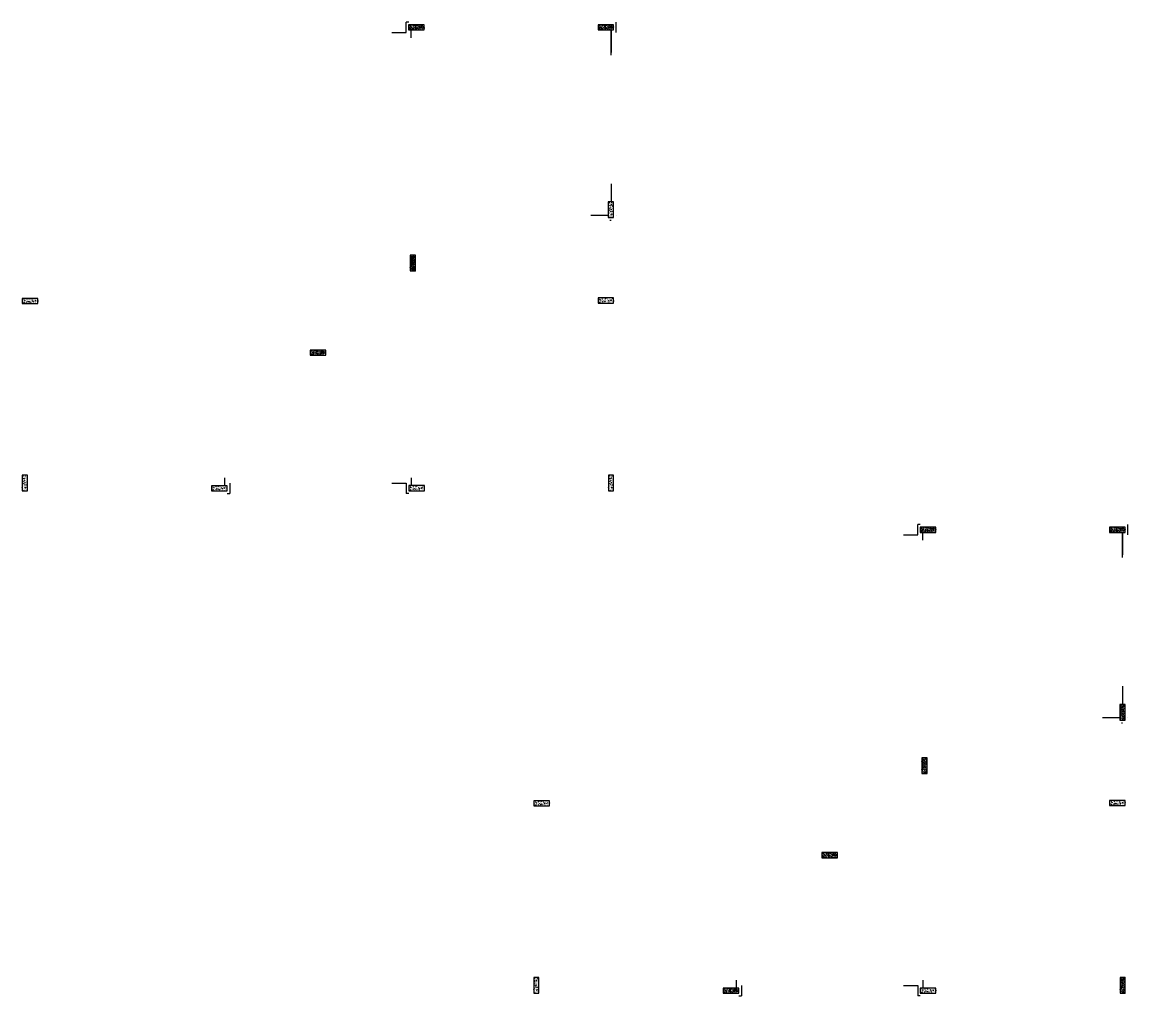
# Model space of a CAD drawing. Header units: millimetres. Extents: x 2799 to 7123, y 988 to 3140.
# Drawn here: x 5003 to 7123, y 1273 to 3140 of the extents above; entities that cross this region are included whole.
import ezdxf

# ---------------------------------------------------------------- set-up
doc = ezdxf.new("R2010")
doc.units = ezdxf.units.MM
doc.header["$LTSCALE"] = 100
doc.layers.get('0').update_dxf_attribs({"color": 250})

msp = doc.modelspace()

# ---------------------------------------------------------------- hatches: boundary and pattern name
h = msp.add_hatch()
h.set_pattern_fill('AR-CONC', color=256, scale=0.03, angle=-90)
h.set_pattern_definition([(320, (15.421, 984.0415), (-0.4781726, -5.46554), [0.5715, -6.2865]), (265, (15.421, 984.0415), (5.7317054, 1.0573026), [0.4572, -5.0292175]), (10.45144, (15.3814, 983.586), (5.2535326, -4.4082374), [0.4857003, -5.3427073]), (316.1842, (16.945, 984.0415), (-1.26127, -8.132371), [0.85725, -9.42975]), (6.63556, (16.84, 983.364), (7.422784, -7.122124), [0.728551, -8.014068]), (261.18415, (16.945, 984.0415), (7.422784, -7.122124), [0.685799, -7.543792]), (291, (16.564, 983.2795), (-3.067956, -4.5484317), [0.5715, -6.2865]), (236, (16.564, 983.2795), (5.525639, -1.854061), [0.4572, -5.0292]), (341.451445, (16.3085, 982.9005), (2.457683, -6.4024926), [0.4857003, -5.342698]), (307.5, (15.4212, 984.0415), (2.53665117, -0.0926581), [0, -4.96824, 0, -5.1054, 0, -5.04825]), (277.5, (15.4212, 984.0415), (3.0054172, -2.0045899), [0, -2.91084, 0, -4.85394, 0, -1.92405]), (237.5, (15.4212, 985.7407), (-0.1718623, -4.06771786), [0, -1.905, 0, -5.9436, 0, -7.8867]), (227.5, (15.4212, 986.5027), (0.7627947, -4.4438754), [0, -2.4765, 0, -3.94716, 0, -5.6007])])
h.paths.add_polyline_path([(5743.7, 3135.4), (5743.7, 3125.4), (5773.7, 3125.4), (5773.7, 3135.4)])
h = msp.add_hatch()
h.set_pattern_fill('AR-CONC', color=256, scale=0.03, angle=-90)
h.set_pattern_definition([(320, (378.42, 984.1026), (-0.4781726, -5.46554), [0.5715, -6.2865]), (265, (378.42, 984.1026), (5.7317054, 1.0573026), [0.4572, -5.0292175]), (10.45144, (378.38, 983.647), (5.2535326, -4.4082374), [0.4857003, -5.3427073]), (316.1842, (379.944, 984.1026), (-1.26127, -8.132371), [0.85725, -9.42975]), (6.63556, (379.839, 983.425), (7.422784, -7.122124), [0.728551, -8.014068]), (261.18415, (379.944, 984.1026), (7.422784, -7.122124), [0.685799, -7.543792]), (291, (379.563, 983.3406), (-3.067956, -4.5484317), [0.5715, -6.2865]), (236, (379.563, 983.3406), (5.525639, -1.854061), [0.4572, -5.0292]), (341.451445, (379.3073, 982.9615), (2.457683, -6.4024926), [0.4857003, -5.342698]), (307.5, (378.42, 984.1026), (2.53665117, -0.0926581), [0, -4.96824, 0, -5.1054, 0, -5.04825]), (277.5, (378.42, 984.1026), (3.0054172, -2.0045899), [0, -2.91084, 0, -4.85394, 0, -1.92405]), (237.5, (378.42, 985.8018), (-0.1718623, -4.06771786), [0, -1.905, 0, -5.9436, 0, -7.8867]), (227.5, (378.42, 986.564), (0.7627947, -4.4438754), [0, -2.4765, 0, -3.94716, 0, -5.6007])])
h.paths.add_polyline_path([(6106.7, 3135.4), (6106.7, 3125.4), (6136.7, 3125.4), (6136.7, 3135.4)])
h = msp.add_hatch()
h.set_pattern_fill('AR-CONC', color=256, scale=0.03)
h.set_pattern_definition([(50, (796.957, 588.0226), (5.46554, -0.4781726), [0.5715, -6.2865]), (355, (796.957, 588.0226), (-1.0573026, 5.7317054), [0.4572, -5.0292175]), (100.45144, (797.4126, 587.983), (4.4082374, 5.2535326), [0.4857, -5.3427073]), (46.1842, (796.957, 589.5466), (8.132371, -1.26127), [0.85725, -9.42975]), (96.63556, (797.635, 589.4415), (7.122124, 7.422784), [0.728551, -8.014068]), (351.18415, (796.957, 589.547), (7.122124, 7.422784), [0.685799, -7.543792]), (21, (797.719, 589.1656), (4.5484317, -3.067956), [0.5715, -6.2865]), (326, (797.719, 589.1656), (1.854061, 5.525639), [0.4572, -5.0292]), (71.45144, (798.098, 588.91), (6.4024926, 2.457683), [0.4857, -5.342698]), (37.5, (796.9572, 588.0226), (0.0926581, 2.53665117), [0, -4.96824, 0, -5.1054, 0, -5.04825]), (7.5, (796.9572, 588.0226), (2.0045899, 3.0054172), [0, -2.91084, 0, -4.85394, 0, -1.92405]), (327.5, (795.258, 588.0226), (4.06771786, -0.1718623), [0, -1.905, 0, -5.9436, 0, -7.8867]), (317.5, (794.496, 588.0226), (4.4438754, 0.7627947), [0, -2.4765, 0, -3.94716, 0, -5.6007])])
h.paths.add_polyline_path([(6126.5, 2765.5), (6136.5, 2765.5), (6136.5, 2795.5), (6126.5, 2795.5)])
h = msp.add_hatch()
h.set_pattern_fill('AR-CONC', color=256, scale=0.03)
h.set_pattern_definition([(50, (417.0605, 485.741), (5.46554, -0.4781726), [0.5715, -6.2865]), (355, (417.0605, 485.741), (-1.0573026, 5.7317054), [0.4572, -5.0292175]), (100.45144, (417.516, 485.701), (4.4082374, 5.2535326), [0.4857, -5.3427073]), (46.1842, (417.0605, 487.265), (8.132371, -1.26127), [0.85725, -9.42975]), (96.63556, (417.738, 487.16), (7.122124, 7.422784), [0.728551, -8.014068]), (351.18415, (417.0605, 487.265), (7.122124, 7.422784), [0.685799, -7.543792]), (21, (417.8225, 486.884), (4.5484317, -3.067956), [0.5715, -6.2865]), (326, (417.8225, 486.884), (1.854061, 5.525639), [0.4572, -5.0292]), (71.45144, (418.2015, 486.6284), (6.4024926, 2.457683), [0.4857, -5.342698]), (37.5, (417.0605, 485.741), (0.0926581, 2.53665117), [0, -4.96824, 0, -5.1054, 0, -5.04825]), (7.5, (417.0605, 485.741), (2.0045899, 3.0054172), [0, -2.91084, 0, -4.85394, 0, -1.92405]), (327.5, (415.3612, 485.741), (4.06771786, -0.1718623), [0, -1.905, 0, -5.9436, 0, -7.8867]), (317.5, (414.5992, 485.741), (4.4438754, 0.7627947), [0, -2.4765, 0, -3.94716, 0, -5.6007])])
h.paths.add_polyline_path([(5756.6, 2693.2), (5746.6, 2693.2), (5746.6, 2663.2), (5756.6, 2663.2)])
h = msp.add_hatch()
h.set_pattern_fill('AR-CONC', color=256, scale=0.03, angle=-90)
h.set_pattern_definition([(320, (-725.3864, 459.3884), (-0.4781726, -5.46554), [0.5715, -6.2865]), (265, (-725.3864, 459.3884), (5.7317054, 1.0573026), [0.4572, -5.0292175]), (10.45144, (-725.426, 458.933), (5.2535326, -4.4082374), [0.4857003, -5.3427073]), (316.1842, (-723.8624, 459.3884), (-1.26127, -8.132371), [0.85725, -9.42975]), (6.63556, (-723.9675, 458.711), (7.422784, -7.122124), [0.728551, -8.014068]), (261.18415, (-723.862, 459.388), (7.422784, -7.122124), [0.685799, -7.543792]), (291, (-724.2434, 458.6264), (-3.067956, -4.5484317), [0.5715, -6.2865]), (236, (-724.2434, 458.6264), (5.525639, -1.854061), [0.4572, -5.0292]), (341.451445, (-724.499, 458.2473), (2.457683, -6.4024926), [0.4857003, -5.342698]), (307.5, (-725.3864, 459.3884), (2.53665117, -0.0926581), [0, -4.96824, 0, -5.1054, 0, -5.04825]), (277.5, (-725.3864, 459.3884), (3.0054172, -2.0045899), [0, -2.91084, 0, -4.85394, 0, -1.92405]), (237.5, (-725.3864, 461.0876), (-0.1718623, -4.06771786), [0, -1.905, 0, -5.9436, 0, -7.8867]), (227.5, (-725.3864, 461.8496), (0.7627947, -4.4438754), [0, -2.4765, 0, -3.94716, 0, -5.6007])])
h.paths.add_polyline_path([(5002.9, 2610.7), (5002.9, 2600.7), (5032.9, 2600.7), (5032.9, 2610.7)])
h = msp.add_hatch()
h.set_pattern_fill('AR-CONC', color=256, scale=0.03, angle=-90)
h.set_pattern_definition([(320, (378.42, 460.12), (-0.4781726, -5.46554), [0.5715, -6.2865]), (265, (378.42, 460.12), (5.7317054, 1.0573026), [0.4572, -5.0292175]), (10.45144, (378.38, 459.6646), (5.2535326, -4.4082374), [0.4857003, -5.3427073]), (316.1842, (379.944, 460.12), (-1.26127, -8.132371), [0.85725, -9.42975]), (6.63556, (379.839, 459.442), (7.422784, -7.122124), [0.728551, -8.014068]), (261.18415, (379.944, 460.12), (7.422784, -7.122124), [0.685799, -7.543792]), (291, (379.563, 459.358), (-3.067956, -4.5484317), [0.5715, -6.2865]), (236, (379.563, 459.358), (5.525639, -1.854061), [0.4572, -5.0292]), (341.451445, (379.3073, 458.979), (2.457683, -6.4024926), [0.4857003, -5.342698]), (307.5, (378.42, 460.12), (2.53665117, -0.0926581), [0, -4.96824, 0, -5.1054, 0, -5.04825]), (277.5, (378.42, 460.12), (3.0054172, -2.0045899), [0, -2.91084, 0, -4.85394, 0, -1.92405]), (237.5, (378.42, 461.8193), (-0.1718623, -4.06771786), [0, -1.905, 0, -5.9436, 0, -7.8867]), (227.5, (378.42, 462.5813), (0.7627947, -4.4438754), [0, -2.4765, 0, -3.94716, 0, -5.6007])])
h.paths.add_polyline_path([(6106.7, 2611.5), (6106.7, 2601.5), (6136.7, 2601.5), (6136.7, 2611.5)])
h = msp.add_hatch()
h.set_pattern_fill('AR-CONC', color=256, scale=0.03, angle=-90)
h.set_pattern_definition([(320, (-173.5297, 360.1747), (-0.4781726, -5.46554), [0.5715, -6.2865]), (265, (-173.53, 360.175), (5.7317054, 1.0573026), [0.4572, -5.0292175]), (10.45144, (-173.5696, 359.7193), (5.2535326, -4.4082374), [0.4857003, -5.3427073]), (316.1842, (-172.006, 360.175), (-1.26127, -8.132371), [0.85725, -9.42975]), (6.63556, (-172.111, 359.497), (7.422784, -7.122124), [0.728551, -8.014068]), (261.18415, (-172.006, 360.175), (7.422784, -7.122124), [0.685799, -7.543792]), (291, (-172.3867, 359.4127), (-3.067956, -4.5484317), [0.5715, -6.2865]), (236, (-172.387, 359.413), (5.525639, -1.854061), [0.4572, -5.0292]), (341.451445, (-172.6424, 359.0337), (2.457683, -6.4024926), [0.4857003, -5.342698]), (307.5, (-173.5297, 360.1747), (2.53665117, -0.0926581), [0, -4.96824, 0, -5.1054, 0, -5.04825]), (277.5, (-173.5297, 360.1747), (3.0054172, -2.0045899), [0, -2.91084, 0, -4.85394, 0, -1.92405]), (237.5, (-173.5297, 361.874), (-0.1718623, -4.06771786), [0, -1.905, 0, -5.9436, 0, -7.8867]), (227.5, (-173.5297, 362.636), (0.7627947, -4.4438754), [0, -2.4765, 0, -3.94716, 0, -5.6007])])
h.paths.add_polyline_path([(5554.7, 2511.5), (5554.7, 2501.5), (5584.7, 2501.5), (5584.7, 2511.5)])
h = msp.add_hatch()
h.set_pattern_fill('AR-CONC', color=256, scale=0.03)
h.set_pattern_definition([(50, (-326.891, 64.04), (5.46554, -0.4781726), [0.5715, -6.2865]), (355, (-326.891, 64.04), (-1.0573026, 5.7317054), [0.4572, -5.0292175]), (100.45144, (-326.4353, 64.0003), (4.4082374, 5.2535326), [0.4857, -5.3427073]), (46.1842, (-326.891, 65.564), (8.132371, -1.26127), [0.85725, -9.42975]), (96.63556, (-326.213, 65.459), (7.122124, 7.422784), [0.728551, -8.014068]), (351.18415, (-326.891, 65.564), (7.122124, 7.422784), [0.685799, -7.543792]), (21, (-326.129, 65.183), (4.5484317, -3.067956), [0.5715, -6.2865]), (326, (-326.129, 65.183), (1.854061, 5.525639), [0.4572, -5.0292]), (71.45144, (-325.75, 64.9275), (6.4024926, 2.457683), [0.4857, -5.342698]), (37.5, (-326.8908, 64.0401), (0.0926581, 2.53665117), [0, -4.96824, 0, -5.1054, 0, -5.04825]), (7.5, (-326.8908, 64.0401), (2.0045899, 3.0054172), [0, -2.91084, 0, -4.85394, 0, -1.92405]), (327.5, (-328.59, 64.0401), (4.06771786, -0.1718623), [0, -1.905, 0, -5.9436, 0, -7.8867]), (317.5, (-329.352, 64.04), (4.4438754, 0.7627947), [0, -2.4765, 0, -3.94716, 0, -5.6007])])
h.paths.add_polyline_path([(5002.7, 2241.5), (5012.7, 2241.5), (5012.7, 2271.5), (5002.7, 2271.5)])
h = msp.add_hatch()
h.set_pattern_fill('AR-CONC', color=256, scale=0.03)
h.set_pattern_definition([(50, (797.109, 64.04), (5.46554, -0.4781726), [0.5715, -6.2865]), (355, (797.109, 64.04), (-1.0573026, 5.7317054), [0.4572, -5.0292175]), (100.45144, (797.5647, 64.0003), (4.4082374, 5.2535326), [0.4857, -5.3427073]), (46.1842, (797.109, 65.564), (8.132371, -1.26127), [0.85725, -9.42975]), (96.63556, (797.787, 65.459), (7.122124, 7.422784), [0.728551, -8.014068]), (351.18415, (797.109, 65.564), (7.122124, 7.422784), [0.685799, -7.543792]), (21, (797.871, 65.183), (4.5484317, -3.067956), [0.5715, -6.2865]), (326, (797.871, 65.183), (1.854061, 5.525639), [0.4572, -5.0292]), (71.45144, (798.25, 64.9275), (6.4024926, 2.457683), [0.4857, -5.342698]), (37.5, (797.1092, 64.0401), (0.0926581, 2.53665117), [0, -4.96824, 0, -5.1054, 0, -5.04825]), (7.5, (797.1092, 64.0401), (2.0045899, 3.0054172), [0, -2.91084, 0, -4.85394, 0, -1.92405]), (327.5, (795.41, 64.0401), (4.06771786, -0.1718623), [0, -1.905, 0, -5.9436, 0, -7.8867]), (317.5, (794.648, 64.04), (4.4438754, 0.7627947), [0, -2.4765, 0, -3.94716, 0, -5.6007])])
h.paths.add_polyline_path([(6136.7, 2271.5), (6126.7, 2271.5), (6126.7, 2241.5), (6136.7, 2241.5)])
h = msp.add_hatch()
h.set_pattern_fill('AR-CONC', color=256, scale=0.03, angle=-90)
h.set_pattern_definition([(320, (-362.7632, 100.0765), (-0.4781726, -5.46554), [0.5715, -6.2865]), (265, (-362.763, 100.0765), (5.7317054, 1.0573026), [0.4572, -5.0292175]), (10.45144, (-362.803, 99.621), (5.2535326, -4.4082374), [0.4857003, -5.3427073]), (316.1842, (-361.239, 100.0765), (-1.26127, -8.132371), [0.85725, -9.42975]), (6.63556, (-361.344, 99.399), (7.422784, -7.122124), [0.728551, -8.014068]), (261.18415, (-361.239, 100.0765), (7.422784, -7.122124), [0.685799, -7.543792]), (291, (-361.6202, 99.3145), (-3.067956, -4.5484317), [0.5715, -6.2865]), (236, (-361.62, 99.3145), (5.525639, -1.854061), [0.4572, -5.0292]), (341.451445, (-361.876, 98.9355), (2.457683, -6.4024926), [0.4857003, -5.342698]), (307.5, (-362.7632, 100.0765), (2.53665117, -0.0926581), [0, -4.96824, 0, -5.1054, 0, -5.04825]), (277.5, (-362.7632, 100.0765), (3.0054172, -2.0045899), [0, -2.91084, 0, -4.85394, 0, -1.92405]), (237.5, (-362.7632, 101.7758), (-0.1718623, -4.06771786), [0, -1.905, 0, -5.9436, 0, -7.8867]), (227.5, (-362.7632, 102.5378), (0.7627947, -4.4438754), [0, -2.4765, 0, -3.94716, 0, -5.6007])])
h.paths.add_polyline_path([(5365.5, 2251.4), (5365.5, 2241.4), (5395.5, 2241.4), (5395.5, 2251.4)])
h = msp.add_hatch()
h.set_pattern_fill('AR-CONC', color=256, scale=0.03, angle=-90)
h.set_pattern_definition([(320, (15.512, 100.1376), (-0.4781726, -5.46554), [0.5715, -6.2865]), (265, (15.512, 100.1376), (5.7317054, 1.0573026), [0.4572, -5.0292175]), (10.45144, (15.4723, 99.682), (5.2535326, -4.4082374), [0.4857003, -5.3427073]), (316.1842, (17.036, 100.1376), (-1.26127, -8.132371), [0.85725, -9.42975]), (6.63556, (16.931, 99.46), (7.422784, -7.122124), [0.728551, -8.014068]), (261.18415, (17.036, 100.1376), (7.422784, -7.122124), [0.685799, -7.543792]), (291, (16.655, 99.3756), (-3.067956, -4.5484317), [0.5715, -6.2865]), (236, (16.655, 99.3756), (5.525639, -1.854061), [0.4572, -5.0292]), (341.451445, (16.3995, 98.9965), (2.457683, -6.4024926), [0.4857003, -5.342698]), (307.5, (15.5122, 100.1376), (2.53665117, -0.0926581), [0, -4.96824, 0, -5.1054, 0, -5.04825]), (277.5, (15.5122, 100.1376), (3.0054172, -2.0045899), [0, -2.91084, 0, -4.85394, 0, -1.92405]), (237.5, (15.5122, 101.8368), (-0.1718623, -4.06771786), [0, -1.905, 0, -5.9436, 0, -7.8867]), (227.5, (15.512, 102.599), (0.7627947, -4.4438754), [0, -2.4765, 0, -3.94716, 0, -5.6007])])
h.paths.add_polyline_path([(5743.8, 2251.5), (5743.8, 2241.5), (5773.8, 2241.5), (5773.8, 2251.5)])
h = msp.add_hatch()
h.set_pattern_fill('AR-CONC', color=256, scale=0.03, angle=-90)
h.set_pattern_definition([(320, (996.3025, 20.6155), (-0.4781726, -5.46554), [0.5715, -6.2865]), (265, (996.3025, 20.6155), (5.7317054, 1.0573026), [0.4572, -5.0292175]), (10.45144, (996.2627, 20.16), (5.2535326, -4.4082374), [0.4857003, -5.3427073]), (316.1842, (997.8265, 20.6155), (-1.26127, -8.132371), [0.85725, -9.42975]), (6.63556, (997.7214, 19.938), (7.422784, -7.122124), [0.728551, -8.014068]), (261.18415, (997.8265, 20.6155), (7.422784, -7.122124), [0.685799, -7.543792]), (291, (997.4455, 19.8535), (-3.067956, -4.5484317), [0.5715, -6.2865]), (236, (997.4455, 19.8535), (5.525639, -1.854061), [0.4572, -5.0292]), (341.451445, (997.19, 19.4745), (2.457683, -6.4024926), [0.4857003, -5.342698]), (307.5, (996.3025, 20.6155), (2.53665117, -0.0926581), [0, -4.96824, 0, -5.1054, 0, -5.04825]), (277.5, (996.3025, 20.6155), (3.0054172, -2.0045899), [0, -2.91084, 0, -4.85394, 0, -1.92405]), (237.5, (996.3025, 22.3148), (-0.1718623, -4.06771786), [0, -1.905, 0, -5.9436, 0, -7.8867]), (227.5, (996.3025, 23.0768), (0.7627947, -4.4438754), [0, -2.4765, 0, -3.94716, 0, -5.6007])])
h.paths.add_polyline_path([(6724.5, 2172), (6724.5, 2162), (6754.5, 2162), (6754.5, 2172)])
h = msp.add_hatch()
h.set_pattern_fill('AR-CONC', color=256, scale=0.03, angle=-90)
h.set_pattern_definition([(320, (1359.3013, 20.6766), (-0.4781726, -5.46554), [0.5715, -6.2865]), (265, (1359.301, 20.6766), (5.7317054, 1.0573026), [0.4572, -5.0292175]), (10.45144, (1359.2614, 20.221), (5.2535326, -4.4082374), [0.4857003, -5.3427073]), (316.1842, (1360.825, 20.6766), (-1.26127, -8.132371), [0.85725, -9.42975]), (6.63556, (1360.72, 19.999), (7.422784, -7.122124), [0.728551, -8.014068]), (261.18415, (1360.825, 20.677), (7.422784, -7.122124), [0.685799, -7.543792]), (291, (1360.4443, 19.9146), (-3.067956, -4.5484317), [0.5715, -6.2865]), (236, (1360.444, 19.9146), (5.525639, -1.854061), [0.4572, -5.0292]), (341.451445, (1360.1886, 19.5356), (2.457683, -6.4024926), [0.4857003, -5.342698]), (307.5, (1359.3013, 20.6766), (2.53665117, -0.0926581), [0, -4.96824, 0, -5.1054, 0, -5.04825]), (277.5, (1359.3013, 20.6766), (3.0054172, -2.0045899), [0, -2.91084, 0, -4.85394, 0, -1.92405]), (237.5, (1359.3013, 22.3759), (-0.1718623, -4.06771786), [0, -1.905, 0, -5.9436, 0, -7.8867]), (227.5, (1359.3013, 23.138), (0.7627947, -4.4438754), [0, -2.4765, 0, -3.94716, 0, -5.6007])])
h.paths.add_polyline_path([(7087.5, 2172), (7087.5, 2162), (7117.5, 2162), (7117.5, 2172)])
h = msp.add_hatch()
h.set_pattern_fill('AR-CONC', color=256, scale=0.03)
h.set_pattern_definition([(50, (1777.8385, -375.4033), (5.46554, -0.4781726), [0.5715, -6.2865]), (355, (1777.8385, -375.4033), (-1.0573026, 5.7317054), [0.4572, -5.0292175]), (100.45144, (1778.294, -375.443), (4.4082374, 5.2535326), [0.4857, -5.3427073]), (46.1842, (1777.8385, -373.879), (8.132371, -1.26127), [0.85725, -9.42975]), (96.63556, (1778.516, -373.9844), (7.122124, 7.422784), [0.728551, -8.014068]), (351.18415, (1777.8385, -373.879), (7.122124, 7.422784), [0.685799, -7.543792]), (21, (1778.6005, -374.2603), (4.5484317, -3.067956), [0.5715, -6.2865]), (326, (1778.6005, -374.2603), (1.854061, 5.525639), [0.4572, -5.0292]), (71.45144, (1778.9795, -374.516), (6.4024926, 2.457683), [0.4857, -5.342698]), (37.5, (1777.8385, -375.4033), (0.0926581, 2.53665117), [0, -4.96824, 0, -5.1054, 0, -5.04825]), (7.5, (1777.8385, -375.4033), (2.0045899, 3.0054172), [0, -2.91084, 0, -4.85394, 0, -1.92405]), (327.5, (1776.1392, -375.4033), (4.06771786, -0.1718623), [0, -1.905, 0, -5.9436, 0, -7.8867]), (317.5, (1775.3772, -375.4033), (4.4438754, 0.7627947), [0, -2.4765, 0, -3.94716, 0, -5.6007])])
h.paths.add_polyline_path([(7107.4, 1802), (7117.4, 1802), (7117.4, 1832), (7107.4, 1832)])
h = msp.add_hatch()
h.set_pattern_fill('AR-CONC', color=256, scale=0.03)
h.set_pattern_definition([(50, (1397.942, -477.685), (5.46554, -0.4781726), [0.5715, -6.2865]), (355, (1397.942, -477.685), (-1.0573026, 5.7317054), [0.4572, -5.0292175]), (100.45144, (1398.397, -477.7247), (4.4082374, 5.2535326), [0.4857, -5.3427073]), (46.1842, (1397.942, -476.161), (8.132371, -1.26127), [0.85725, -9.42975]), (96.63556, (1398.6195, -476.266), (7.122124, 7.422784), [0.728551, -8.014068]), (351.18415, (1397.942, -476.161), (7.122124, 7.422784), [0.685799, -7.543792]), (21, (1398.704, -476.542), (4.5484317, -3.067956), [0.5715, -6.2865]), (326, (1398.704, -476.542), (1.854061, 5.525639), [0.4572, -5.0292]), (71.45144, (1399.083, -476.7975), (6.4024926, 2.457683), [0.4857, -5.342698]), (37.5, (1397.9418, -477.6849), (0.0926581, 2.53665117), [0, -4.96824, 0, -5.1054, 0, -5.04825]), (7.5, (1397.9418, -477.685), (2.0045899, 3.0054172), [0, -2.91084, 0, -4.85394, 0, -1.92405]), (327.5, (1396.2425, -477.6849), (4.06771786, -0.1718623), [0, -1.905, 0, -5.9436, 0, -7.8867]), (317.5, (1395.4805, -477.685), (4.4438754, 0.7627947), [0, -2.4765, 0, -3.94716, 0, -5.6007])])
h.paths.add_polyline_path([(6737.5, 1729.8), (6727.5, 1729.8), (6727.5, 1699.8), (6737.5, 1699.8)])
h = msp.add_hatch()
h.set_pattern_fill('AR-CONC', color=256, scale=0.03, angle=-90)
h.set_pattern_definition([(320, (255.495, -504.0376), (-0.4781726, -5.46554), [0.5715, -6.2865]), (265, (255.495, -504.0376), (5.7317054, 1.0573026), [0.4572, -5.0292175]), (10.45144, (255.455, -504.493), (5.2535326, -4.4082374), [0.4857003, -5.3427073]), (316.1842, (257.019, -504.0376), (-1.26127, -8.132371), [0.85725, -9.42975]), (6.63556, (256.914, -504.715), (7.422784, -7.122124), [0.728551, -8.014068]), (261.18415, (257.019, -504.038), (7.422784, -7.122124), [0.685799, -7.543792]), (291, (256.638, -504.7996), (-3.067956, -4.5484317), [0.5715, -6.2865]), (236, (256.638, -504.7996), (5.525639, -1.854061), [0.4572, -5.0292]), (341.451445, (256.3823, -505.1786), (2.457683, -6.4024926), [0.4857003, -5.342698]), (307.5, (255.495, -504.0376), (2.53665117, -0.0926581), [0, -4.96824, 0, -5.1054, 0, -5.04825]), (277.5, (255.495, -504.0376), (3.0054172, -2.0045899), [0, -2.91084, 0, -4.85394, 0, -1.92405]), (237.5, (255.495, -502.3383), (-0.1718623, -4.06771786), [0, -1.905, 0, -5.9436, 0, -7.8867]), (227.5, (255.495, -501.5763), (0.7627947, -4.4438754), [0, -2.4765, 0, -3.94716, 0, -5.6007])])
h.paths.add_polyline_path([(5983.7, 1647.3), (5983.7, 1637.3), (6013.7, 1637.3), (6013.7, 1647.3)])
h = msp.add_hatch()
h.set_pattern_fill('AR-CONC', color=256, scale=0.03, angle=-90)
h.set_pattern_definition([(320, (1359.3013, -503.306), (-0.4781726, -5.46554), [0.5715, -6.2865]), (265, (1359.301, -503.306), (5.7317054, 1.0573026), [0.4572, -5.0292175]), (10.45144, (1359.2614, -503.7613), (5.2535326, -4.4082374), [0.4857003, -5.3427073]), (316.1842, (1360.825, -503.306), (-1.26127, -8.132371), [0.85725, -9.42975]), (6.63556, (1360.72, -503.9836), (7.422784, -7.122124), [0.728551, -8.014068]), (261.18415, (1360.825, -503.306), (7.422784, -7.122124), [0.685799, -7.543792]), (291, (1360.4443, -504.068), (-3.067956, -4.5484317), [0.5715, -6.2865]), (236, (1360.444, -504.068), (5.525639, -1.854061), [0.4572, -5.0292]), (341.451445, (1360.1886, -504.447), (2.457683, -6.4024926), [0.4857003, -5.342698]), (307.5, (1359.3013, -503.3059), (2.53665117, -0.0926581), [0, -4.96824, 0, -5.1054, 0, -5.04825]), (277.5, (1359.3013, -503.306), (3.0054172, -2.0045899), [0, -2.91084, 0, -4.85394, 0, -1.92405]), (237.5, (1359.3013, -501.6066), (-0.1718623, -4.06771786), [0, -1.905, 0, -5.9436, 0, -7.8867]), (227.5, (1359.3013, -500.8446), (0.7627947, -4.4438754), [0, -2.4765, 0, -3.94716, 0, -5.6007])])
h.paths.add_polyline_path([(7087.5, 1648), (7087.5, 1638), (7117.5, 1638), (7117.5, 1648)])
h = msp.add_hatch()
h.set_pattern_fill('AR-CONC', color=256, scale=0.03, angle=-90)
h.set_pattern_definition([(320, (807.3516, -603.251), (-0.4781726, -5.46554), [0.5715, -6.2865]), (265, (807.3516, -603.251), (5.7317054, 1.0573026), [0.4572, -5.0292175]), (10.45144, (807.312, -603.7067), (5.2535326, -4.4082374), [0.4857003, -5.3427073]), (316.1842, (808.8756, -603.251), (-1.26127, -8.132371), [0.85725, -9.42975]), (6.63556, (808.7705, -603.929), (7.422784, -7.122124), [0.728551, -8.014068]), (261.18415, (808.876, -603.251), (7.422784, -7.122124), [0.685799, -7.543792]), (291, (808.4946, -604.013), (-3.067956, -4.5484317), [0.5715, -6.2865]), (236, (808.4946, -604.013), (5.525639, -1.854061), [0.4572, -5.0292]), (341.451445, (808.239, -604.392), (2.457683, -6.4024926), [0.4857003, -5.342698]), (307.5, (807.3516, -603.2512), (2.53665117, -0.0926581), [0, -4.96824, 0, -5.1054, 0, -5.04825]), (277.5, (807.3516, -603.2512), (3.0054172, -2.0045899), [0, -2.91084, 0, -4.85394, 0, -1.92405]), (237.5, (807.3516, -601.552), (-0.1718623, -4.06771786), [0, -1.905, 0, -5.9436, 0, -7.8867]), (227.5, (807.3516, -600.79), (0.7627947, -4.4438754), [0, -2.4765, 0, -3.94716, 0, -5.6007])])
h.paths.add_polyline_path([(6535.6, 1548.1), (6535.6, 1538.1), (6565.6, 1538.1), (6565.6, 1548.1)])
h = msp.add_hatch()
h.set_pattern_fill('AR-CONC', color=256, scale=0.03)
h.set_pattern_definition([(50, (653.9905, -899.386), (5.46554, -0.4781726), [0.5715, -6.2865]), (355, (653.9905, -899.386), (-1.0573026, 5.7317054), [0.4572, -5.0292175]), (100.45144, (654.446, -899.4257), (4.4082374, 5.2535326), [0.4857, -5.3427073]), (46.1842, (653.9905, -897.862), (8.132371, -1.26127), [0.85725, -9.42975]), (96.63556, (654.668, -897.967), (7.122124, 7.422784), [0.728551, -8.014068]), (351.18415, (653.9905, -897.862), (7.122124, 7.422784), [0.685799, -7.543792]), (21, (654.7525, -898.243), (4.5484317, -3.067956), [0.5715, -6.2865]), (326, (654.7525, -898.243), (1.854061, 5.525639), [0.4572, -5.0292]), (71.45144, (655.1316, -898.4985), (6.4024926, 2.457683), [0.4857, -5.342698]), (37.5, (653.9905, -899.3858), (0.0926581, 2.53665117), [0, -4.96824, 0, -5.1054, 0, -5.04825]), (7.5, (653.9905, -899.3858), (2.0045899, 3.0054172), [0, -2.91084, 0, -4.85394, 0, -1.92405]), (327.5, (652.2913, -899.3858), (4.06771786, -0.1718623), [0, -1.905, 0, -5.9436, 0, -7.8867]), (317.5, (651.5293, -899.3858), (4.4438754, 0.7627947), [0, -2.4765, 0, -3.94716, 0, -5.6007])])
h.paths.add_polyline_path([(5983.5, 1278.1), (5993.5, 1278.1), (5993.5, 1308.1), (5983.5, 1308.1)])
h = msp.add_hatch()
h.set_pattern_fill('AR-CONC', color=256, scale=0.03)
h.set_pattern_definition([(50, (1777.9905, -899.386), (5.46554, -0.4781726), [0.5715, -6.2865]), (355, (1777.9905, -899.386), (-1.0573026, 5.7317054), [0.4572, -5.0292175]), (100.45144, (1778.446, -899.4257), (4.4082374, 5.2535326), [0.4857, -5.3427073]), (46.1842, (1777.9905, -897.862), (8.132371, -1.26127), [0.85725, -9.42975]), (96.63556, (1778.668, -897.967), (7.122124, 7.422784), [0.728551, -8.014068]), (351.18415, (1777.9905, -897.862), (7.122124, 7.422784), [0.685799, -7.543792]), (21, (1778.7525, -898.243), (4.5484317, -3.067956), [0.5715, -6.2865]), (326, (1778.7525, -898.243), (1.854061, 5.525639), [0.4572, -5.0292]), (71.45144, (1779.1316, -898.4985), (6.4024926, 2.457683), [0.4857, -5.342698]), (37.5, (1777.9905, -899.3858), (0.0926581, 2.53665117), [0, -4.96824, 0, -5.1054, 0, -5.04825]), (7.5, (1777.9905, -899.3858), (2.0045899, 3.0054172), [0, -2.91084, 0, -4.85394, 0, -1.92405]), (327.5, (1776.2913, -899.3858), (4.06771786, -0.1718623), [0, -1.905, 0, -5.9436, 0, -7.8867]), (317.5, (1775.5293, -899.3858), (4.4438754, 0.7627947), [0, -2.4765, 0, -3.94716, 0, -5.6007])])
h.paths.add_polyline_path([(7117.5, 1308.1), (7107.5, 1308.1), (7107.5, 1278.1), (7117.5, 1278.1)])
h = msp.add_hatch()
h.set_pattern_fill('AR-CONC', color=256, scale=0.03, angle=-90)
h.set_pattern_definition([(320, (618.118, -863.3495), (-0.4781726, -5.46554), [0.5715, -6.2865]), (265, (618.118, -863.3495), (5.7317054, 1.0573026), [0.4572, -5.0292175]), (10.45144, (618.078, -863.805), (5.2535326, -4.4082374), [0.4857003, -5.3427073]), (316.1842, (619.642, -863.3495), (-1.26127, -8.132371), [0.85725, -9.42975]), (6.63556, (619.537, -864.027), (7.422784, -7.122124), [0.728551, -8.014068]), (261.18415, (619.642, -863.3495), (7.422784, -7.122124), [0.685799, -7.543792]), (291, (619.261, -864.1115), (-3.067956, -4.5484317), [0.5715, -6.2865]), (236, (619.261, -864.1115), (5.525639, -1.854061), [0.4572, -5.0292]), (341.451445, (619.0054, -864.4905), (2.457683, -6.4024926), [0.4857003, -5.342698]), (307.5, (618.118, -863.3495), (2.53665117, -0.0926581), [0, -4.96824, 0, -5.1054, 0, -5.04825]), (277.5, (618.118, -863.3495), (3.0054172, -2.0045899), [0, -2.91084, 0, -4.85394, 0, -1.92405]), (237.5, (618.118, -861.6502), (-0.1718623, -4.06771786), [0, -1.905, 0, -5.9436, 0, -7.8867]), (227.5, (618.118, -860.8882), (0.7627947, -4.4438754), [0, -2.4765, 0, -3.94716, 0, -5.6007])])
h.paths.add_polyline_path([(6346.4, 1288), (6346.4, 1278), (6376.4, 1278), (6376.4, 1288)])
h = msp.add_hatch()
h.set_pattern_fill('AR-CONC', color=256, scale=0.03, angle=-90)
h.set_pattern_definition([(320, (996.3935, -863.2884), (-0.4781726, -5.46554), [0.5715, -6.2865]), (265, (996.3935, -863.2884), (5.7317054, 1.0573026), [0.4572, -5.0292175]), (10.45144, (996.3536, -863.744), (5.2535326, -4.4082374), [0.4857003, -5.3427073]), (316.1842, (997.9175, -863.2884), (-1.26127, -8.132371), [0.85725, -9.42975]), (6.63556, (997.812, -863.966), (7.422784, -7.122124), [0.728551, -8.014068]), (261.18415, (997.9175, -863.288), (7.422784, -7.122124), [0.685799, -7.543792]), (291, (997.5365, -864.0504), (-3.067956, -4.5484317), [0.5715, -6.2865]), (236, (997.5365, -864.0504), (5.525639, -1.854061), [0.4572, -5.0292]), (341.451445, (997.281, -864.4294), (2.457683, -6.4024926), [0.4857003, -5.342698]), (307.5, (996.3935, -863.2884), (2.53665117, -0.0926581), [0, -4.96824, 0, -5.1054, 0, -5.04825]), (277.5, (996.3935, -863.2884), (3.0054172, -2.0045899), [0, -2.91084, 0, -4.85394, 0, -1.92405]), (237.5, (996.3935, -861.5891), (-0.1718623, -4.06771786), [0, -1.905, 0, -5.9436, 0, -7.8867]), (227.5, (996.3935, -860.827), (0.7627947, -4.4438754), [0, -2.4765, 0, -3.94716, 0, -5.6007])])
h.paths.add_polyline_path([(6724.6, 1288.1), (6724.6, 1278.1), (6754.6, 1278.1), (6754.6, 1288.1)])

# ---------------------------------------------------------------- linework, layer by layer
for p, q in [((5738.8, 3120.4), (5738.8, 3140.4)), ((5743.8, 3140.4), (5738.8, 3140.4)), ((6141.7, 3120.4), (6141.7, 3140.4)), ((5711.4, 3120.4), (5738.8, 3120.4)), ((5748.8, 3110.4), (5748.8, 3125.4)), ((6131.7, 3125.4), (6131.7, 3082.1)), ((6131.7, 3125.4), (6131.7, 3082.1)), ((6092.9, 2770.5), (6126.5, 2770.5)), ((6129.2, 2760.5), (6131.7, 2760.5)), ((6129.2, 2760.5), (6131.7, 2760.5)), ((6129.2, 2760.5), (6131.7, 2760.5)), ((6129.2, 2760.5), (6131.7, 2760.5)), ((6129.2, 2760.5), (6131.7, 2760.5)), ((6129.2, 2760.5), (6131.7, 2760.5)), ((6129.2, 2760.5), (6131.7, 2760.5)), ((6129.2, 2760.5), (6131.7, 2760.5)), ((6131.5, 2770.5), (6131.7, 2770.5)), ((6131.7, 2770.5), (6131.7, 2770.4)), ((6141.7, 2770.5), (6141.7, 2770.4)), ((6141.7, 2770.5), (6141.7, 2770.4)), ((5390.6, 2266.5), (5390.6, 2251.4)), ((5400.6, 2256.5), (5400.6, 2236.5)), ((5711.4, 2256.5), (5738.8, 2256.5)), ((5738.8, 2256.5), (5738.8, 2236.5)), ((5748.8, 2266.5), (5748.8, 2251.5)), ((5395.6, 2236.5), (5400.6, 2236.5)), ((5743.8, 2236.5), (5738.8, 2236.5)), ((6719.6, 2157), (6719.6, 2177)), ((6724.6, 2177), (6719.6, 2177)), ((7122.5, 2157), (7122.5, 2177)), ((6692.2, 2157), (6719.6, 2157)), ((6729.6, 2147), (6729.6, 2162)), ((7112.5, 2162), (7112.5, 2118.7)), ((7112.5, 2162), (7112.5, 2118.7)), ((7073.8, 1807), (7107.4, 1807)), ((7112.4, 1807), (7112.5, 1807)), ((7112.5, 1807), (7112.5, 1807)), ((7122.5, 1807), (7122.5, 1807)), ((7122.5, 1807), (7122.5, 1807)), ((7110, 1797), (7112.5, 1797)), ((7110, 1797), (7112.5, 1797)), ((7110, 1797), (7112.5, 1797)), ((7110, 1797), (7112.5, 1797)), ((7110, 1797), (7112.5, 1797)), ((7110, 1797), (7112.5, 1797)), ((7110, 1797), (7112.5, 1797)), ((7110, 1797), (7112.5, 1797)), ((6371.5, 1303.1), (6371.5, 1288)), ((6729.6, 1303.1), (6729.6, 1288.1)), ((6376.5, 1273.1), (6381.5, 1273.1)), ((6381.5, 1293.1), (6381.5, 1273.1)), ((6692.2, 1293.1), (6719.6, 1293.1)), ((6719.6, 1293.1), (6719.6, 1273.1)), ((6724.6, 1273.1), (6719.6, 1273.1))]:
    msp.add_line(p, q)
for points in [[(5743.7, 3135.4), (5743.7, 3125.4), (5773.7, 3125.4), (5773.7, 3135.4)], [(6106.7, 3135.4), (6106.7, 3125.4), (6136.7, 3125.4), (6136.7, 3135.4)], [(6131.7, 3130.4), (6131.7, 3130.4)], [(6131.7, 3130.4), (6131.7, 3130.4)], [(6126.5, 2765.5), (6136.5, 2765.5), (6136.5, 2795.5), (6126.5, 2795.5)], [(5746.6, 2663.2), (5756.6, 2663.2), (5756.6, 2693.2), (5746.6, 2693.2)], [(5002.9, 2610.7), (5002.9, 2600.7), (5032.9, 2600.7), (5032.9, 2610.7)], [(6106.7, 2611.5), (6106.7, 2601.5), (6136.7, 2601.5), (6136.7, 2611.5)], [(5554.7, 2511.5), (5554.7, 2501.5), (5584.7, 2501.5), (5584.7, 2511.5)], [(5002.7, 2241.5), (5012.7, 2241.5), (5012.7, 2271.5), (5002.7, 2271.5)], [(6126.7, 2241.5), (6136.7, 2241.5), (6136.7, 2271.5), (6126.7, 2271.5)], [(5365.5, 2251.4), (5365.5, 2241.4), (5395.5, 2241.4), (5395.5, 2251.4)], [(5743.8, 2251.5), (5743.8, 2241.5), (5773.8, 2241.5), (5773.8, 2251.5)], [(6724.5, 2172), (6724.5, 2162), (6754.5, 2162), (6754.5, 2172)], [(7087.5, 2172), (7087.5, 2162), (7117.5, 2162), (7117.5, 2172)], [(7112.5, 2167), (7112.5, 2167)], [(7112.5, 2167), (7112.5, 2167)], [(7107.4, 1802), (7117.4, 1802), (7117.4, 1832), (7107.4, 1832)], [(6727.5, 1699.8), (6737.5, 1699.8), (6737.5, 1729.8), (6727.5, 1729.8)], [(5983.7, 1647.3), (5983.7, 1637.3), (6013.7, 1637.3), (6013.7, 1647.3)], [(7087.5, 1648), (7087.5, 1638), (7117.5, 1638), (7117.5, 1648)], [(6535.6, 1548.1), (6535.6, 1538.1), (6565.6, 1538.1), (6565.6, 1548.1)], [(5983.5, 1278.1), (5993.5, 1278.1), (5993.5, 1308.1), (5983.5, 1308.1)], [(7107.5, 1278.1), (7117.5, 1278.1), (7117.5, 1308.1), (7107.5, 1308.1)], [(6346.4, 1288), (6346.4, 1278), (6376.4, 1278), (6376.4, 1288)], [(6724.6, 1288.1), (6724.6, 1278.1), (6754.6, 1278.1), (6754.6, 1288.1)]]:
    msp.add_lwpolyline(points, close=True)
for points in [[(6131.7, 3082.1), (6131.7, 3125.4)], [(6131.7, 3125.4), (6131.7, 3082.1)], [(6131.7, 3082.1), (6131.7, 3125.4)], [(6131.7, 3082.1), (6131.7, 3125.4)], [(6131.7, 3077.1), (6131.7, 3125.4)], [(6131.7, 2830.1), (6131.7, 2795.5)], [(6131.7, 2770.5), (6131.5, 2770.5)], [(6131.7, 2770.4), (6131.7, 2770.5)], [(7112.5, 2118.7), (7112.5, 2162)], [(7112.5, 2162), (7112.5, 2118.7)], [(7112.5, 2118.7), (7112.5, 2162)], [(7112.5, 2118.7), (7112.5, 2162)], [(7112.5, 2113.7), (7112.5, 2162)], [(7112.5, 1866.7), (7112.5, 1832)], [(7112.5, 1807), (7112.4, 1807)], [(7112.5, 1807), (7112.5, 1807)]]:
    msp.add_lwpolyline(points)

doc.saveas('drawing.dxf')
